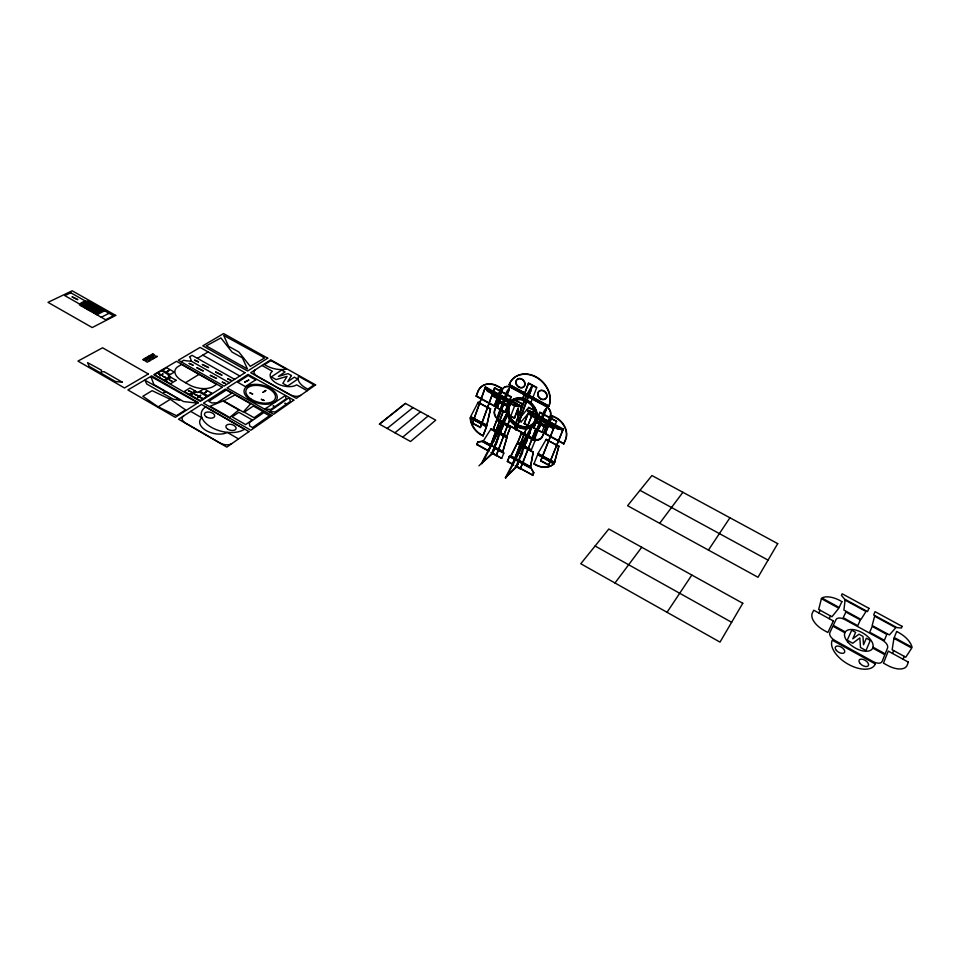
<?xml version="1.0" encoding="UTF-8"?>
<svg xmlns="http://www.w3.org/2000/svg" width="960" height="960" viewBox="0 0 960 960"><rect width="100%" height="100%" fill="white"/><g stroke="black" fill="none" stroke-linecap="round" stroke-linejoin="round"><path stroke-width="1.44" d="M521.232 412.308L520.74 416.988L520.98 412.56M521.136 409.608L521.712 403.452L516.372 400.944L521.46 403.692M521.4 409.356L521.712 403.452M530.448 467.028L533.256 451.992L517.248 443.22L510.792 456.192L530.448 467.028L533.256 451.992M478.224 402.108L470.604 416.676L486.768 425.532L490.536 408.816L477.96 402.36L490.26 409.068M486.768 425.532L490.536 408.816M546.288 439.2L537.948 453.588L554.472 462.648L558.888 446.064L546.036 439.464L558.636 446.328M554.472 462.648L558.888 446.064M491.04 428.844L483.288 441.036L502.752 451.764L506.904 437.544L490.776 429.096L506.64 437.796M502.752 451.764L506.904 437.544M476.172 396.252L477.684 391.932A17.148 13.884 47.3 0 1 497.256 386.232L501.108 387.936L497.52 385.992A17.148 13.884 47.3 0 0 477.96 391.692L476.172 396.252L494.328 406.14L498.24 395.82M472.38 423.384L485.088 387.648L505.128 398.508L503.544 399.984L497.64 416.136L498.492 418.32L509.388 389.124C506.184 389.664 505.296 396.768 503.736 399.492L505.308 398.016L485.58 386.952L472.38 423.384L480.444 427.416L494.676 387.816L511.104 396.708L505.08 412.176L511.104 396.708M520.632 406.908L510.384 400.776L520.812 406.428L514.836 406.116L487.728 391.404L485.136 387.684L485.58 386.952M487.728 391.404L485.316 387.192M480.18 427.668L494.676 387.816M494.892 392.58L497.208 393.252C497.52 394.728 493.668 392.772 495.072 392.088M489.252 448.944L503.424 410.892L488.604 451.152L476.784 444.624L477.972 441.828L482.472 441.288L491.268 446.136M476.784 444.624L477.972 441.828M483.012 435.876L486.6 426.468L470.232 417.9A17.988 14.412 46.7 0 0 483.012 435.876L486.6 426.468M494.328 406.14L500.844 388.176M498.648 394.704L501.108 387.936M502.212 403.476L498.06 401.22L494.52 410.472A7.728 6.24 46.4 0 0 498.9 420.12L533.328 438.924A7.776 6.312 44.4 0 0 542.376 436.548M498.252 400.176L509.58 405.936L498.252 400.176L501.912 390.132A7.8 6.36 47 0 1 510.888 387.54L545.928 406.44M498.06 401.22L494.784 410.22A7.728 6.24 46.4 0 0 499.164 419.868L501.3 421.032M498.528 399.936L499.668 396.804M499.896 396.18L502.176 389.88A7.8 6.36 47 0 1 511.152 387.288L546.096 406.14A7.848 6.444 44.8 0 1 550.476 415.992L548.268 421.632M497.136 407.856L507.216 412.944L497.136 407.856L500.28 399.684L491.748 395.448L500.016 399.936M501.54 395.592L501.096 396.324L501.54 395.592L504.384 397.128L503.94 397.872L504.384 397.128M497.4 407.604L500.28 399.684M493.284 429.168L496.824 419.976L510.312 427.344L506.976 436.284L493.284 429.168L496.824 419.976M498.492 418.32L498.168 416.424L504.084 400.284L505.656 398.796L509.4 400.836L509.844 400.092L510.648 400.524L510.204 401.268M509.388 389.124L504.264 399.792L505.836 398.304L509.844 400.092M497.964 418.032L508.848 388.836M501.72 408.252C502.248 409.74 501.048 406.932 502.608 405.84L503.136 406.128L502.608 405.84M505.08 399.12L505.98 396.66L506.508 396.948L505.98 396.66M507.036 398.568L506.592 399.312L508.38 399.888L506.772 398.82M507.12 414.216L497.376 431.16L493.656 441.228L496.836 430.872L506.592 413.928L507.12 414.216L492.492 453.708L481.476 463.416L505.248 417.552L505.776 417.84L482.004 463.704M506.592 413.928L491.976 453.42L478.956 465.816M494.184 449.604L493.392 449.568L494.184 449.604L492.96 452.448L495.636 443.964M495.372 444.228L497.772 438.216L496.296 443.88L495.516 443.856M500.4 431.1L502.428 425.64L502.956 425.928C503.472 427.872 499.176 432.372 500.928 431.388M504.492 421.776C502.752 422.328 506.292 420.696 505.692 418.536L505.164 418.248L502.908 425.592M496.128 455.724L509.808 419.46L496.392 455.46L491.256 453.024M514.296 418.26L518.016 408.324L517.668 419.712L518.28 408.072L514.56 418.008L510.66 416.28L516.636 400.692M514.836 406.116L520.812 406.428M517.092 404.016L516.648 404.748L517.092 404.016L519.444 405.288L519 406.032L519.444 405.288M506.712 436.536L510.312 427.344M522.624 398.676L528.396 383.316L536.544 387.684M522.888 398.436L528.648 383.064L536.796 387.444L530.712 403.044M491.196 452.592L501.684 458.388L503.844 453.072L493.788 447.528M516.9 426.228L515.472 429.564L514.836 425.184L525.42 397.068L532.164 385.344L516 429.852L517.428 426.528L516.636 426.492L517.428 426.528M515.376 425.472L525.96 397.356L532.704 385.632L516 429.852L514.836 425.184M528.936 395.616L531.144 390.192L530.604 389.892L528.396 395.328M520.98 417.12L519.48 421.092L518.688 421.056L520.704 416.58L518.952 420.792L521.328 421.704L519.504 420.708M539.904 412.284L533.88 427.848L539.904 412.284L556.584 421.308L540.684 460.896L548.664 465.276L563.304 429.048L527.052 409.8L529.572 414.108C528.744 417.012 583.452 439.812 554.724 425.388M513.648 464.988L507.36 461.52L509.532 456.204L531.108 468.096L533.772 472.62L532.776 475.152L515.556 466.044M507.36 461.52L509.532 456.204M903.108 659.268L904.212 656.364M528.936 410.424L528.492 411.168L528.936 410.424L531.3 411.708L530.856 412.452L531.3 411.708M533.964 410.076L528.6 407.568L533.964 410.076L527.856 425.64L524.196 423.66L527.976 413.724M524.196 423.66L528.228 413.472L521.076 421.956M521.436 444.6L517.74 442.584L521.388 433.404L534.996 440.832L531.288 450.012L523.896 445.956M517.74 442.584L521.388 433.404M529.572 414.108L527.052 409.8M512.364 464.688L526.356 428.484L512.364 464.688L513.336 465.228M527.856 425.64L533.712 410.328M531.708 427.608L521.94 444.624L518.088 454.668L521.412 444.336L531.168 427.308L531.708 427.608L516.54 467.004L505.392 477.744L529.776 430.932L530.316 431.22L505.92 478.032M531.168 427.308L516.024 466.704L505.392 477.744M516.756 465.192L518.28 462.888C518.844 465.12 515.532 465.816 517.284 465.48M519.948 456.9L522.012 451.524L522.54 451.812C523.02 453.744 518.724 458.184 520.476 457.188M524.748 444.432L526.836 438.984L527.364 439.284C527.856 441.216 523.512 445.716 525.276 444.72M528.432 434.832L529.668 431.604L530.208 431.904C530.772 434.064 527.22 435.684 528.96 435.132M526.86 410.292L537.348 415.968L537.792 415.224L538.596 415.668L538.152 416.412L541.944 418.464L540.432 419.988L534.192 436.08L534.924 438.204L546.384 409.104C543.204 409.644 542.292 416.796 540.612 419.496L542.136 417.972M538.152 416.412L538.596 415.668M539.892 416.364L539.448 417.108L539.892 416.364L541.44 417.204L540.996 417.948L541.44 417.204M520.212 469.02L536.004 428.616L520.464 468.756L515.304 466.308M534.924 438.204L534.72 436.368L540.972 420.276L542.484 418.752L562.86 429.792M546.384 409.104L541.164 419.784L542.676 418.26M534.396 437.916L545.844 408.804M538.86 428.46C537.084 428.688 540.372 428.328 539.796 426.048L539.016 426.012L539.796 426.048M542.4 419.34L543.348 416.904L542.556 416.868L543.348 416.904M543.936 419.148L547.02 420.228C547.32 421.8 542.628 419.424 544.116 418.656M526.104 428.736A16.752 13.632 45.7 0 0 531.924 426.792L541.92 432.228L545.256 424.08L553.68 428.652L545.256 424.08M545.808 427.536L534.552 421.428L546.06 427.284L542.292 436.5A7.776 6.312 44.4 0 1 533.244 438.876M547.776 422.88L546.552 426L535.104 420.18L546.3 426.264L550.224 416.244A7.848 6.444 44.8 0 0 545.844 406.392M546.06 427.284L542.544 436.236A7.776 6.312 44.4 0 1 533.508 438.624L503.436 422.196M545.172 433.8L552.192 415.932L556.092 417.648A17.328 14.148 43.8 0 1 565.74 439.368L563.76 443.916L545.172 433.8L549.348 423.528M549.792 422.412L552.432 415.668M533.892 463.884L537.72 454.512L553.944 463.812A18.156 14.688 43.5 0 1 533.892 463.884L534.144 463.62A18.156 14.676 43.5 0 0 554.196 463.536M892.536 653.448L893.664 650.58M551.22 423.096L553.596 423.792C553.896 425.268 550.008 423.312 551.412 422.604M532.524 475.416L533.772 472.62M540.684 460.896L554.184 426.756M557.088 429.024L563.304 429.048M548.664 465.276L563.064 429.312M563.76 443.916L565.488 439.632A17.328 14.16 43.8 0 0 555.84 417.9L552.192 415.932M829.164 618.66L830.484 615.924M510.792 456.192L517.248 443.22M818.832 612.996L820.176 610.272M667.044 612.288L691.836 575.04M708.444 550.08L729.936 517.764M614.988 582.996L641.736 547.272M659.664 523.32L682.896 492.3M520.74 416.988L528.864 407.316M533.52 472.884L531.108 468.096M537.948 453.588L554.724 462.384M537.72 454.512L553.944 463.812M518.28 462.888L517.752 462.6M531.288 450.012L524.148 445.692M556.584 421.308L539.64 412.536M534.996 440.832L521.136 433.656M522.012 451.524L522.54 451.812M541.92 432.228L531.924 426.792M526.836 438.984L527.364 439.284M501.684 458.388L491.46 452.34M529.668 431.604L530.208 431.904M548.784 406.296L549.036 406.044A23.076 18.96 46.1 0 0 536.136 376.872A23.076 18.96 46.1 0 0 509.292 384.612L548.784 406.296A23.088 18.96 46.1 0 0 535.872 377.112A23.088 18.96 46.1 0 0 509.028 384.852M503.844 453.072L493.524 447.78M537.348 415.968L538.404 416.148M498.3 438.492L497.772 438.216M497.784 437.736L499.788 432.312M502.956 425.928L502.428 425.64M510.66 416.28L514.56 418.008M505.692 418.536L505.164 418.248M477.708 442.08L482.472 441.288M483.288 441.036L503.016 451.512M530.604 389.892L531.144 390.192M508.56 399.396L508.38 399.888M470.604 416.676L487.032 425.28M493.032 391.956L485.352 387.408M402.72 437.136L428.124 415.968M394.932 432.792L420.528 411.768M387.156 428.46L412.956 407.592M379.416 424.128L405.408 403.416L435.732 420.168L410.532 441.504L379.416 424.128L405.408 403.428M190.884 395.232L196.5 391.704M189.444 394.404L195.06 390.876M158.148 406.86L170.304 399.312L185.532 409.884L176.46 415.692L158.148 406.86L142.836 396.276L152.136 390.672L170.304 399.312M185.508 382.704L199.032 374.388M165.372 380.868L171.096 377.436M163.944 380.052L169.668 376.608M197.436 358.344L208.128 351.948M181.128 361.824L183.72 360.288A16.932 8.928 13.1 0 0 191.076 361.068L229.344 382.728M101.268 317.268L109.044 313.284M95.4 313.932L103.2 309.972M96.864 314.772L104.664 310.8M93.936 313.104L101.748 309.156M91.008 311.448L98.832 307.5M92.472 312.276L100.284 308.328M89.544 310.608L97.38 306.684M86.616 308.952L94.464 305.04M88.08 309.78L95.916 305.856M85.152 308.124L93.012 304.212M82.236 306.468L90.108 302.568M83.7 307.296L91.56 303.396M80.772 305.64L88.656 301.752M197.46 403.14L183.54 401.568L153.876 384.54L150.84 376.44L197.844 402.9M509.292 384.612L549.036 406.044M494.412 388.056L510.84 396.948M501.36 396.084L504.204 397.62M509.664 400.584L510.468 401.016M516.9 404.508L519.264 405.78M528.744 410.916L531.12 412.2M539.712 416.856L541.248 417.696M505.056 399.048L504.516 398.76L504.876 399.54M541.92 419.028L541.38 418.728L541.728 419.52M487.896 390.912L515.028 405.624M529.764 413.616L557.28 428.532M502.908 403.86L509.16 407.244L497.784 401.46M476.436 396.012L494.592 405.888M545.424 433.548L564.012 443.652M524.448 423.396L528.108 425.388M640.008 490.332L768.06 560.124M496.56 420.228L510.06 427.608M493.548 428.916L497.376 431.16M499.644 432.264L506.976 436.284M517.992 442.32L521.94 444.624M470.232 417.9L486.336 426.72M516.996 443.484L533.004 452.256M472.656 423.132L480.444 427.416M540.924 460.62L548.904 465.012M845.292 631.944L833.292 625.344L836.016 619.572A8.16 4.284 30.3 0 1 844.944 619.608L881.988 639.9A8.268 4.308 31.2 0 1 887.592 647.868L885.18 653.868L873.024 647.184M844.848 632.748L832.908 626.172L829.848 632.64A8.28 4.416 30.5 0 0 835.224 640.668L873.084 661.572A8.4 4.428 31.4 0 0 882.132 661.464L884.832 654.732L872.736 648.072M511.056 455.94L530.7 466.764M482.208 441.54L491.004 446.4M509.268 456.468L530.856 468.372M477.048 444.372L488.844 450.888M507.612 461.256L512.64 464.028M516.42 466.116L532.776 475.152M595.092 546.012L731.64 622.272M262.032 365.496L272.424 371.304A14.832 7.92 15.5 0 0 276.696 383.34A14.832 7.92 15.5 0 0 296.64 384.852L307.164 390.732M202.812 355.128L239.844 376.008M234.624 379.356L192.096 355.332L189.552 356.844A17.136 9.096 12.8 0 1 191.076 361.068M199.992 391.308L207.792 395.748M162.516 370.164L170.208 374.556M199.02 391.92L206.832 396.372M161.508 370.752L169.212 375.144M190.728 411.408L201.768 417.768A15.984 9.036 13.5 0 0 206.28 430.644A15.984 9.036 13.5 0 0 227.292 432.444L238.488 438.876M537.108 415.248L537.144 415.86M231.636 443.676A8.376 4.8 13.7 0 1 220.176 443.064L185.412 422.976A8.364 4.716 12.9 0 1 183.612 415.992M300.576 395.352A7.764 4.2 15.7 0 1 290.1 394.632L257.256 376.176A7.752 4.14 14.9 0 1 255.192 369.9M483.276 435.624A17.976 14.412 46.7 0 1 470.508 417.648M845.088 600.084L843.912 610.08L861 619.416L866.016 611.484L845.088 600.084M893.94 638.34L892.152 649.752L905.76 657.216L911.748 648.072L893.94 638.34M821.4 598.692L818.676 609.456L831.96 616.74L838.8 608.208L821.4 598.692M874.656 616.2L872.148 625.512L889.404 634.932L895.788 627.708L874.656 616.2M908.352 662.136L907.26 665.064A18.516 9.66 31.6 0 1 887.424 665.328L883.464 663.144L888.264 651.108L908.352 662.136M902.088 626.364L901.428 628.032L896.856 627.552L873.648 614.916L875.052 611.652L902.088 626.364M896.652 631.512L894.252 637.548L912 647.244A19.296 9.936 31.3 0 0 896.652 631.512M886.8 634.392L884.4 640.284L869.712 632.244L872.208 626.412L886.8 634.392M870.288 640.392L865.992 650.52L860.472 647.484L859.86 637.884L852.732 643.224L847.236 640.188L851.712 630.192L855.648 632.352L852.768 638.844L859.008 634.2L862.968 636.372L863.532 644.772L866.34 638.22L870.288 640.392M868.956 608.34L867.528 611.58L844.536 599.064L841.44 595.38L842.208 593.796L868.956 608.34M860.34 619.92L857.772 625.704L843.216 617.724L845.868 612.012L860.34 619.92M841.908 601.668L839.16 607.452L821.832 597.972A18.888 9.864 29.9 0 1 841.908 601.668M833.352 620.964L827.892 632.496L824.004 630.36A18.108 9.588 30 0 1 812.388 612.912L813.744 610.2L833.352 620.964M742.776 603.276L720.012 642.108L580.788 563.748L608.808 529.008L742.776 603.276M777.72 543.636L758.004 577.272L627.588 505.716L651.936 475.536L777.72 543.636M291.432 375.54L287.748 381.648L294.36 377.172L297.792 379.092L287.616 386.028L282.828 383.34L287.064 376.356L276.108 379.572L271.332 376.896L281.64 370.068L285.06 371.976L278.4 376.416L287.988 373.608L291.432 375.54M250.632 403.812L243.252 412.044L223.764 400.944L234.996 394.944L250.632 403.812M541.932 420.564L541.14 420.528L541.932 420.564M504.624 400.344L505.164 400.632L504.624 400.344M238.788 409.944L229.692 417.456L210.072 406.236L223.032 400.968L238.788 409.944M248.952 431.592L226.836 447.096L178.548 419.208L201.504 404.424L248.952 431.592M271.968 415.452L250.86 430.248L203.484 403.152L225.396 389.04L271.968 415.452M293.82 400.14L273.648 414.276L227.148 387.912L248.1 374.424L293.82 400.14M315.588 384.876L296.328 398.376L250.704 372.744L270.72 359.856L315.588 384.876M269.436 415.764L252.54 427.584L249.672 425.94L249.312 422.604L263.808 412.572L269.436 415.764M286.404 404.136L275.232 411.948L269.208 411.576L289.164 397.692L290.412 401.328L286.728 403.896L284.868 403.272L286.404 404.136M314.016 384.876L307.896 389.16A17.868 9.528 16.2 0 1 298.512 376.236L314.016 384.876M274.608 406.824L270.828 409.452L264.792 409.068L285.336 395.544L286.056 398.868L274.944 406.584L273.06 405.948L274.608 406.824M263.052 411.54L254.088 417.732L244.308 412.176L253.356 406.032L263.052 411.54M252.312 419.964L245.64 424.584L232.14 416.868L238.884 412.308L252.312 419.964M264.024 400.428L261.408 399.372L264.024 400.428M265.764 390.48L262.992 392.34L265.764 390.48M252.612 393.972L250.008 392.928L252.612 393.972M255.948 379.656L245.352 386.592L237.72 382.284L248.376 375.396A16.644 8.868 14.9 0 0 255.948 379.656M211.74 393.18L200.316 400.62L184.308 391.464L189.948 387.96L198 392.556L204 388.776L211.74 393.18M248.736 380.1L244.644 382.14L248.736 380.1M231.828 393.18L216.984 402.864L211.644 402.924L208.812 401.304L226.284 390.036L231.828 393.18M270.888 360.528L264.54 364.62A17.82 9.348 15.3 0 0 286.224 369.084L270.888 360.528M198.312 402.6L175.308 417.324L127.896 389.952L151.716 375.912L198.312 402.6M222.276 387.264L200.304 401.328L153.78 374.7L176.52 361.308L222.276 387.264M245.028 372.696L224.016 386.136L178.332 360.24L200.088 347.424L245.028 372.696M267.708 358.176L247.632 371.016L202.8 345.828L223.584 333.576L267.708 358.176M201.996 398.028L200.136 397.416L201.996 398.028M225.492 383.544L222.312 382.164L225.492 383.544M230.808 380.148L227.64 378.78L230.808 380.148M263.364 357.156L264.36 358.116L250.236 366.36L238.872 352.008L228.54 346.236L223.704 335.424L263.364 357.156M197.928 395.7L194.784 394.356L197.928 395.7M216.624 384.372L213.432 386.4A17.772 9.612 13.3 0 1 188.964 384.672L182.052 380.736A17.772 9.576 13.1 0 1 178.284 366.432L181.56 364.476L216.624 384.372M200.652 395.364L197.868 397.128L200.652 395.364M206.64 391.56L204.816 392.724L206.64 391.56M242.76 366.372L206.244 345.876L220.908 337.932L232.008 352.032L242.388 357.84L247.476 369.024L242.76 366.372M216.492 378.432L210.336 375.384L216.492 378.432M221.832 375.084L215.712 372.048L221.832 375.084M178.404 398.988L179.604 400.14L173.172 399.204L146.736 384.012L144.996 380.268L163.716 390.564L164.484 391.464L163.848 392.472L166.296 392.04L178.404 398.988M190.944 391.716L188.484 390.756L190.944 391.716M203.124 370.872L197.004 367.824L203.124 370.872M208.524 367.56L202.428 364.536L208.524 367.56M176.172 380.328L170.472 383.784L154.632 374.724L166.68 367.752L174.312 372.096L168.18 375.768L176.172 380.328M171.9 381.072L169.452 380.112L171.9 381.072M192.996 365.136L189.252 363.444L192.996 365.136M198.444 361.86L194.712 360.168L198.444 361.86M165.66 377.496L162.528 376.164L165.66 377.496M160.368 374.472L158.52 373.872L160.368 374.472M162.888 374.028L160.02 375.732L162.888 374.028M169.044 370.368L167.16 371.484L169.044 370.368M148.344 373.992L124.476 387.972L77.94 361.092L102.588 347.784L148.344 373.992M122.364 382.236L115.428 381.504L89.16 366.336L87.588 362.64L101.496 370.188L101.268 371.928L104.052 371.664L122.364 382.236M150.072 360.576L147.264 362.196L145.752 361.332L147.168 359.94L150.072 360.576M153.672 358.512L150.876 360.12L149.376 359.256L150.78 357.876L153.672 358.512M157.272 356.448L154.488 358.044L152.988 357.192L154.392 355.812L157.272 356.448M145.536 357.984L142.704 359.592L144.54 360.648L147.36 359.028L145.536 357.984M149.136 355.932L146.34 357.528L148.164 358.572L150.972 356.964L149.136 355.932M152.748 353.88L149.964 355.464L151.788 356.496L154.572 354.912L152.748 353.88M145.344 358.896L144.144 359.58L145.344 358.896M148.956 356.844L147.768 357.516L148.956 356.844M152.568 354.78L151.392 355.452L152.568 354.78M113.436 315.768L105.684 319.764L79.32 304.812L87.204 300.924L113.436 315.768M115.728 315.408L92.232 327.564L48 302.352L72.18 290.796L115.728 315.408M77.64 299.58L72.216 296.928L77.64 299.58M70.788 292.776L64.812 295.632L79.74 304.104A17.064 8.664 11.3 0 1 85.656 301.188L70.788 292.776M875.304 663.96L832.236 640.164A24.648 13.14 31.1 0 0 848.424 664.344A24.648 13.14 31.1 0 0 875.304 663.96M244.464 429.204L205.632 406.968A24.144 13.548 13.8 0 0 211.332 427.296A24.144 13.548 13.8 0 0 244.464 429.204M848.148 642.42A15.936 8.388 30.8 0 0 872.448 648.612A15.936 8.388 30.8 0 0 855.84 630.084A15.936 8.388 30.8 0 0 848.148 642.42M836.4 650.424A5.328 2.868 30.8 0 0 844.548 652.44A5.328 2.868 30.8 0 0 838.992 646.2A5.328 2.868 30.8 0 0 836.4 650.424M859.992 663.348A5.376 2.868 31.4 0 0 868.272 665.796A5.376 2.868 31.4 0 0 863.052 659.4A5.376 2.868 31.4 0 0 859.992 663.348M206.208 416.82A5.244 2.94 13.4 0 0 214.62 416.448A5.244 2.94 13.4 0 0 207.852 411.984A5.244 2.94 13.4 0 0 206.208 416.82M227.688 429.156A5.256 2.976 14 0 0 236.064 428.748A5.256 2.976 14 0 0 229.236 424.248A5.256 2.976 14 0 0 227.688 429.156M250.692 398.772A15.228 8.304 14.8 0 0 275.196 398.724A15.228 8.304 14.8 0 0 256.092 385.368A15.228 8.304 14.8 0 0 250.692 398.772M249.972 399.624A16.992 9.264 14.8 0 0 276.996 398.94A16.992 9.264 14.8 0 0 254.976 384.348A16.992 9.264 14.8 0 0 249.972 399.624M507.792 415.2A16.74 13.632 45.7 0 0 533.688 425.436A16.74 13.632 45.7 0 0 525.108 399.144A16.74 13.632 45.7 0 0 507.792 415.2M507.552 415.524A16.752 13.632 45.7 0 0 533.472 425.64A16.752 13.632 45.7 0 0 524.772 399.36A16.752 13.632 45.7 0 0 507.552 415.524M509.364 415.26A15 12.216 45.7 0 0 532.632 424.02A15 12.216 45.7 0 0 524.544 400.536A15 12.216 45.7 0 0 509.364 415.26M515.94 383.688A5.004 4.116 47 0 0 523.584 387.036A5.004 4.116 47 0 0 521.376 379.08A5.004 4.116 47 0 0 515.94 383.688M537.9 395.712A5.016 4.14 45.6 0 0 545.7 398.712A5.016 4.14 45.6 0 0 543.132 390.804A5.016 4.14 45.6 0 0 537.9 395.712M516.144 383.22A5.004 4.116 47 0 0 523.692 386.916A5.004 4.116 47 0 0 521.844 378.936A5.004 4.116 47 0 0 516.144 383.22M538.152 395.46A5.016 4.14 45.6 0 0 545.952 398.46A5.016 4.14 45.6 0 0 543.384 390.552A5.016 4.14 45.6 0 0 538.152 395.46M509.628 415.008A14.988 12.204 45.7 0 0 532.884 423.768A14.988 12.204 45.7 0 0 524.796 400.284A14.988 12.204 45.7 0 0 509.628 415.008"/></g></svg>
